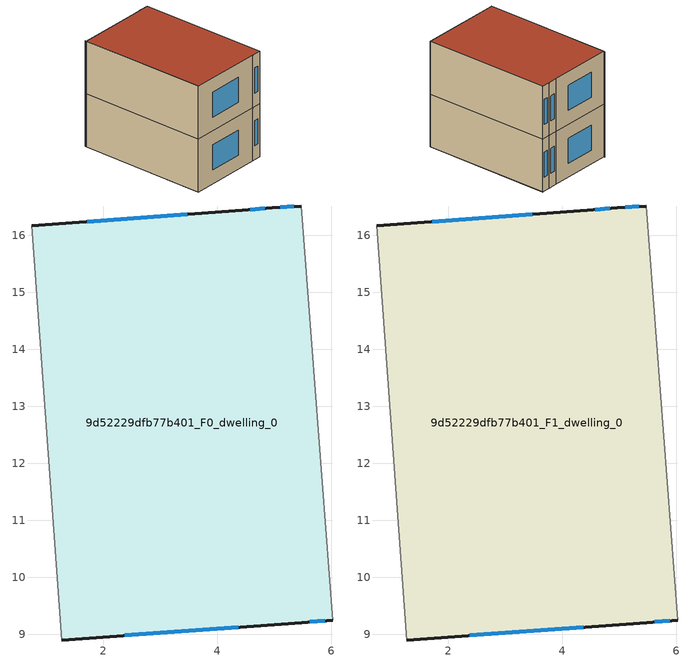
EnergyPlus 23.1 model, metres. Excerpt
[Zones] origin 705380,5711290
9d52229dfb77b401_F0_dwelling_0
 floor ground (EU_floor_Construction): 5.48,16.51 6.03,9.25 5.48,9.21 1.28,8.9 0.75,16.16 4.44,16.44 4.97,16.48 z0
 wall outside (EU_wall_Construction): 1.28,8.9 5.48,9.21 6.03,9.25 / 5.48,16.51 4.97,16.48 4.44,16.44 0.75,16.16 z0:3
 wall adiabatic (EU_wall_Construction): 6.03,9.25 5.48,16.51 / 0.75,16.16 1.28,8.9 z0:3
 window (EU_Window_Construction): 5.62,9.22 5.88,9.24 / 2.38,8.98 4.37,9.13 / 3.47,16.36 1.72,16.24 / 4.83,16.47 4.58,16.45 / 5.34,16.5 5.1,16.49 z0.79:2.21
9d52229dfb77b401_F1_dwelling_0
 floor to 9d52229dfb77b401_F0_dwelling_0 (EU_floor_Construction): 5.48,16.51 6.03,9.25 5.48,9.21 1.27,8.9 0.75,16.16 4.44,16.44 4.97,16.48 z3
 wall outside (EU_wall_Construction): 1.28,8.9 5.48,9.21 6.03,9.25 / 5.48,16.51 4.97,16.48 4.44,16.44 0.75,16.16 z3:6
 wall adiabatic (EU_wall_Construction): 6.03,9.25 5.48,16.51 / 0.75,16.16 1.28,8.9 z3:6
 window (EU_Window_Construction): 5.62,9.22 5.88,9.24 / 2.38,8.98 4.37,9.13 / 3.47,16.36 1.72,16.24 / 4.83,16.47 4.58,16.45 / 5.34,16.5 5.1,16.49 z3.79:5.21
 roof outside (EU_roof_Construction): 6.03,9.25 5.48,16.51 4.97,16.48 4.44,16.44 0.75,16.16 1.28,8.9 5.48,9.21 z6
shading: 6.03,9.25 5.48,16.51 / 0.75,16.24 1.29,8.9 z0:6
[Building]
EU S2 Campaign: North Axis=0; Terrain=City; Solar Distribution=FullExterior
[Site:Location]
London: Latitude=51.5; Longitude=-0.5; Time Zone=0; Elevation=25
[SizingPeriod:WeatherFileDays]
AnnualSizingPeriod: Begin Month=1; Begin Day of Month=1; End Month=12; End Day of Month=31; Day of Week for Start Day=Monday; Use Weather File Daylight Saving Period=No; Use Weather File Rain and Snow Indicators=No
[MATERIAL]
EU_InternalMass_Material: Roughness=MediumRough; Thickness=0.1; Conductivity=1; Density=1800; Specific Heat=900; Thermal Absorptance=0.9; Solar Absorptance=0.7; Visible Absorptance=0.7
[MATERIAL:NOMASS] Roughness=MediumRough; Thermal Absorptance=0.9; Solar Absorptance=0.7; Visible Absorptance=0.7
Name | Thermal Resistance
EU_wall_NoMass | 0.555556
EU_roof_NoMass | 0.510204
EU_floor_NoMass | 1.68919
[WINDOWMATERIAL:SIMPLEGLAZINGSYSTEM]
EU_Window_SimpleGlazing: UFactor=3.96; Solar Heat Gain Coefficient=0.85; Visible Transmittance=0.85
[CONSTRUCTION]
EU_wall_Construction: EU_wall_NoMass
EU_roof_Construction: EU_roof_NoMass
EU_floor_Construction: EU_floor_NoMass
EU_Window_Construction: EU_Window_SimpleGlazing
EU_InternalMass_Construction: EU_InternalMass_Material
[ZONE] Type=1; Multiplier=1; Ceiling Height=autocalculate; Floor Area=autocalculate; Part of Total Floor Area=Yes
Name | Volume
9d52229dfb77b401_F0_dwelling_0 | 103.829
9d52229dfb77b401_F1_dwelling_0 | 103.827
[INTERNALMASS] Construction=EU_InternalMass_Construction; Surface Area=34.6096
Name | Zone or ZoneList
9d52229dfb77b401_F0_dwelling_0_EU_InternalMass | 9d52229dfb77b401_F0_dwelling_0
9d52229dfb77b401_F1_dwelling_0_EU_InternalMass | 9d52229dfb77b401_F1_dwelling_0
[OTHEREQUIPMENT] Fuel Type=Electricity; Design Level Calculation Method=Watts/Area; Power per Zone Floor Area=1; Fraction Latent=0; Fraction Radiant=0; Fraction Lost=0; Carbon Dioxide Generation Rate=0; EndUse Subcategory=EU_Step8_InternalGains
Name | Zone or ZoneList or Space or SpaceList | Schedule
EU_Step8_InternalGain_9d52229dfb77b401_F0_dwelling_0_f000 | 9d52229dfb77b401_F0_dwelling_0 | EU_Step8_GainSchedule_9d52229dfb77b401_F0_dwelling_0_f000
EU_Step8_InternalGain_9d52229dfb77b401_F1_dwelling_0_f000 | 9d52229dfb77b401_F1_dwelling_0 | EU_Step8_GainSchedule_9d52229dfb77b401_F1_dwelling_0_f000
[ZONEVENTILATION:DESIGNFLOWRATE] Schedule=EU_AlwaysOn; Design Flow Rate Calculation Method=AirChanges/Hour; Air Changes per Hour=0.48; Ventilation Type=Natural; Fan Pressure Rise=0; Fan Total Efficiency=1; Constant Term Coefficient=1; Temperature Term Coefficient=0; Velocity Term Coefficient=0; Velocity Squared Term Coefficient=0; Minimum Indoor Temperature=-100; Maximum Indoor Temperature=100; Delta Temperature=-100; Minimum Outdoor Temperature=-100; Maximum Outdoor Temperature=100; Maximum Wind Speed=40
Name | Zone or ZoneList or Space or SpaceList
EU_ConstantAir_9d52229dfb77b401_F0_dwelling_0 | 9d52229dfb77b401_F0_dwelling_0
EU_ConstantAir_9d52229dfb77b401_F1_dwelling_0 | 9d52229dfb77b401_F1_dwelling_0
[HVACTEMPLATE:THERMOSTAT] Constant Heating Setpoint=20; Constant Cooling Setpoint=50
EU_HeatOnly_9d52229dfb77b401_F0_dwelling_0; EU_HeatOnly_9d52229dfb77b401_F1_dwelling_0
[HVACTEMPLATE:ZONE:IDEALLOADSAIRSYSTEM] System Availability Schedule=EU_AlwaysOn; Maximum Heating Supply Air Temperature=50; Minimum Cooling Supply Air Temperature=13; Maximum Heating Supply Air Humidity Ratio=0.0156; Minimum Cooling Supply Air Humidity Ratio=0.0077; Heating Limit=NoLimit; Cooling Limit=NoLimit; Heating Availability Schedule=EU_AlwaysOn; Cooling Availability Schedule=EU_CoolingOff; Dehumidification Control Type=ConstantSensibleHeatRatio; Cooling Sensible Heat Ratio=0.7; Dehumidification Setpoint=60; Humidification Control Type=None; Humidification Setpoint=30; Outdoor Air Method=None; Outdoor Air Flow Rate per Person=0.00944; Outdoor Air Flow Rate per Zone Floor Area=0; Outdoor Air Flow Rate per Zone=0; Demand Controlled Ventilation Type=None; Outdoor Air Economizer Type=NoEconomizer; Heat Recovery Type=None; Sensible Heat Recovery Effectiveness=0.7; Latent Heat Recovery Effectiveness=0.65
Name | Template Thermostat
9d52229dfb77b401_F0_dwelling_0 | EU_HeatOnly_9d52229dfb77b401_F0_dwelling_0
9d52229dfb77b401_F1_dwelling_0 | EU_HeatOnly_9d52229dfb77b401_F1_dwelling_0
[SIZING:ZONE] Zone Cooling Design Supply Air Temperature Input Method=SupplyAirTemperature; Zone Cooling Design Supply Air Temperature=13; Zone Heating Design Supply Air Temperature Input Method=SupplyAirTemperature; Zone Heating Design Supply Air Temperature=50; Zone Cooling Design Supply Air Humidity Ratio=0.008; Zone Heating Design Supply Air Humidity Ratio=0.008; Cooling Design Air Flow Method=DesignDay; Cooling Design Air Flow Rate=0; Cooling Minimum Air Flow per Zone Floor Area=0.000762; Cooling Minimum Air Flow=0; Cooling Minimum Air Flow Fraction=0.2; Heating Design Air Flow Method=DesignDay; Heating Design Air Flow Rate=0; Heating Maximum Air Flow per Zone Floor Area=0.002032; Heating Maximum Air Flow=0.141576; Heating Maximum Air Flow Fraction=0.3; Account for Dedicated Outdoor Air System=No; Dedicated Outdoor Air System Control Strategy=NeutralSupplyAir; Dedicated Outdoor Air Low Setpoint Temperature for Design=autosize; Dedicated Outdoor Air High Setpoint Temperature for Design=autosize; Zone Load Sizing Method=Sensible Load Only No Latent Load; Zone Latent Cooling Design Supply Air Humidity Ratio Input Method=HumidityRatioDifference; Zone Cooling Design Supply Air Humidity Ratio Difference=0.005; Zone Latent Heating Design Supply Air Humidity Ratio Input Method=HumidityRatioDifference; Zone Humidification Design Supply Air Humidity Ratio Difference=0.005
9d52229dfb77b401_F0_dwelling_0; 9d52229dfb77b401_F1_dwelling_0
[SCHEDULE:CONSTANT]
Name | Hourly Value
EU_AlwaysOn | 1
EU_CoolingOff | 0
[SCHEDULE:FILE] Column Number=1; Rows to Skip at Top=0; Number of Hours of Data=8760; Column Separator=Comma; Interpolate to Timestep=No; Minutes per Item=60; Adjust Schedule for Daylight Savings=Yes
Name | File
EU_Step8_GainSchedule_9d52229dfb77b401_F0_dwelling_0_f000 | ../../schedules/9d52229dfb77b401/9d52229dfb77b401_F0_dwelling_0_f000_gain.csv
EU_Step8_GainSchedule_9d52229dfb77b401_F1_dwelling_0_f000 | ../../schedules/9d52229dfb77b401/9d52229dfb77b401_F1_dwelling_0_f000_gain.csv
